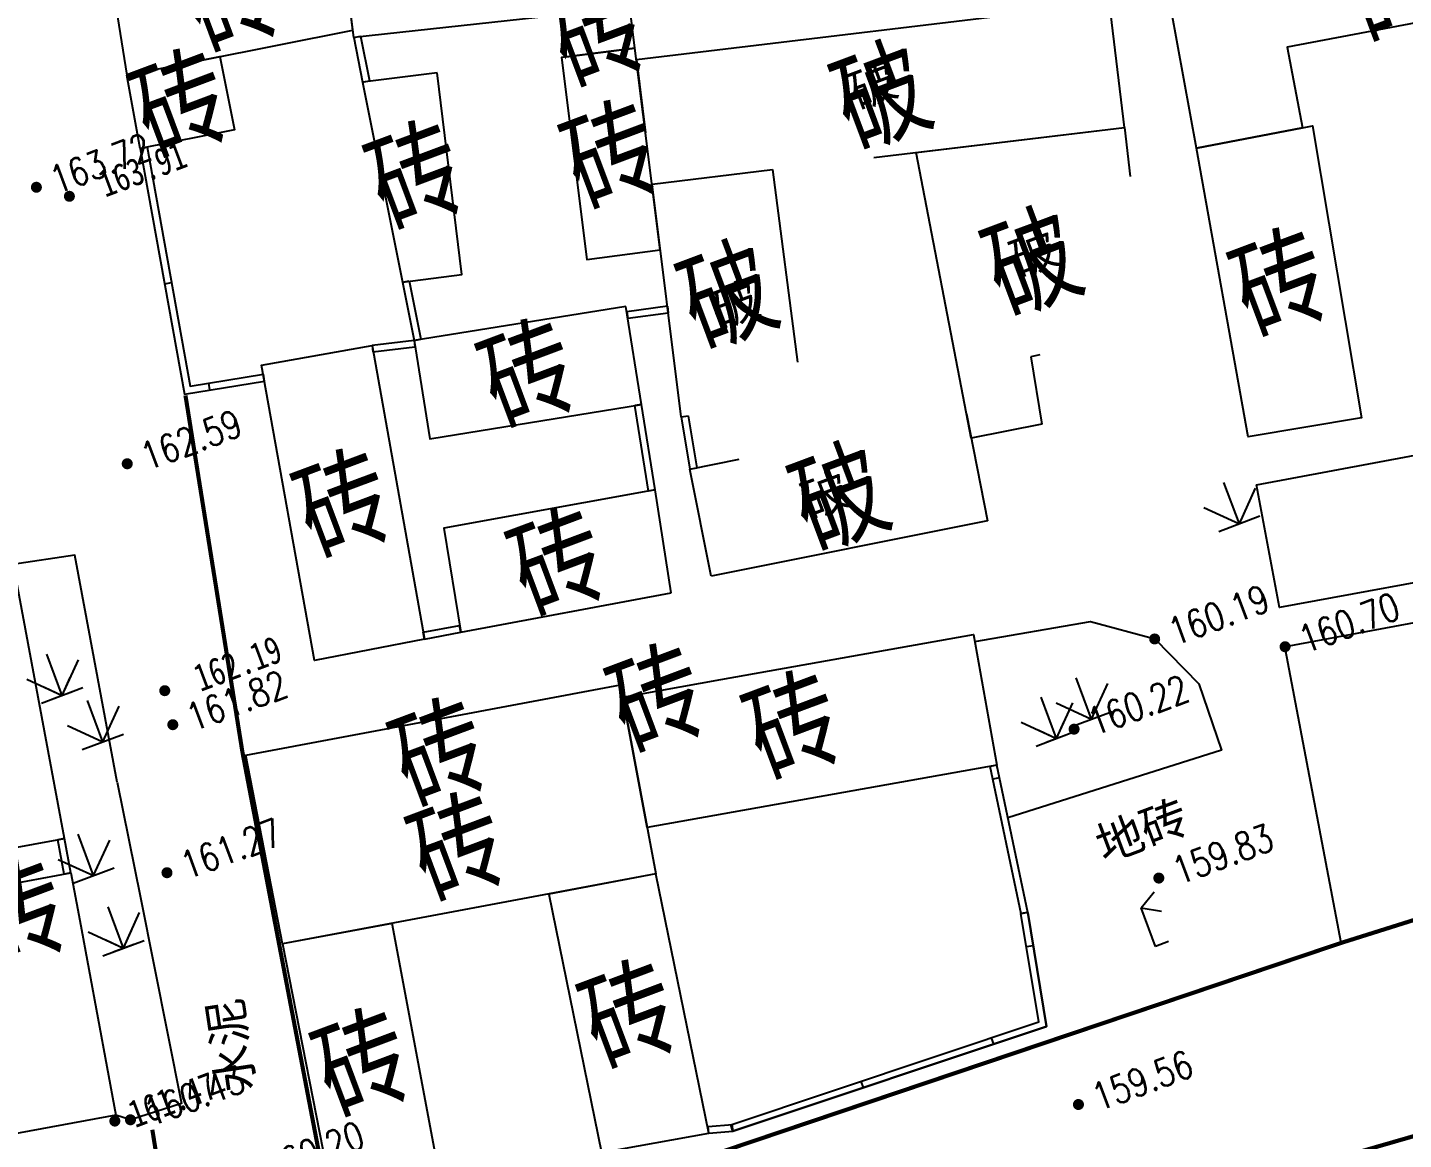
# Model space of a CAD drawing. Header units: millimetres. Extents: x -1471591 to 944464, y -468930 to 547002.
# Drawn here: x 164850 to 214887, y -70184 to -29768 of the extents above; entities that cross this region are included whole.
import ezdxf
from ezdxf.enums import TextEntityAlignment as Align

# ---------------------------------------------------------------- set-up
doc = ezdxf.new("R2010")
doc.units = ezdxf.units.MM
doc.header["$LTSCALE"] = 10
doc.linetypes.add('X5', pattern=[3, 2, -1])
for name, color, linetype in [('DLSS', 252, 'Continuous'), ('DMTZ', 252, 'Continuous'), ('GCD', 252, 'Continuous'), ('JMD', 252, 'Continuous'), ('value', 7, 'Continuous'), ('ZBTZ', 252, 'Continuous')]:
    doc.layers.add(name, color=color, linetype=linetype)
doc.styles.get("Standard").update_dxf_attribs({"font": 'simplex.shx', "width": 0.8, "bigfont": 'hztxt.shx'})
doc.styles.add('宋体', font='', dxfattribs={"height": 1.25, "bigfont": 'hztxt.shx'})
doc.styles.add('细等线体', font='', dxfattribs={"width": 0.8, "height": 1.25})
doc.styles.get('宋体').set_extended_font_data('SimSun')
doc.styles.get('细等线体').set_extended_font_data('FZXiDengXian-Z06S')
doc.linetypes.add('10422', pattern='A,2,[150,AAA.SHX,S=1,R=0,X=0,Y=1],2,[177,AAA.SHX,S=1,R=0,X=0,Y=0.8],1e-09', length=4)
doc.linetypes.add('1161', pattern='A,0,[149,AAA.SHX,S=0.15,R=0,X=0,Y=0],-1.6', length=1.6)

# ---------------------------------------------------------------- blocks, each defined once
blk = doc.blocks.new('gc124')
for p, q in [((0, 0), (0, 1.6)), ((-1, 1), (0, 0)), ((0, 0), (1, 1)), ((-0.8, 0), (0.8, 0))]:
    blk.add_line(p, q)
blk = doc.blocks.new('gc052')
for p, q in [((0, 3), (1.3, 3.75)), ((0, 3), (1.3, 2.25)), ((0, 0), (0, 3)), ((1, 0), (0, 0))]:
    blk.add_line(p, q)
blk = doc.blocks.new('GC200')
at = {"layer": 'GCD', "const_width": 0.2, "flags": 128}
blk.add_lwpolyline([(-0.1, 0, 1), (0.1, 0, 1)], format="xyb", close=True, dxfattribs=at)
blk = doc.blocks.new('地形')
at = {"layer": 'DLSS', "linetype": 'Continuous', "lineweight": 15, "const_width": 0.15, "elevation": 152.25, "flags": 128}
for points in [[(-277.928, 22.094), (-280.531, 9.226)], [(-281.154, 5.578), (-280.531, 9.226)], [(-282.647, -11.722), (-283.28, -10.625), (-283.4, -7.57), (-281.154, 5.578)], [(-180.428, -1.516), (-182.559, -5.833), (-189.492, -13.864), (-198.179, -15.634), (-202.688, -15.824), (-219.134, -13.794), (-228.957, -12.153), (-245.536, -11.27), (-270.185, -10.457), (-279.057, -11.022), (-282.306, -11.521), (-282.701, -11.629)], [(-288.409, -2.48), (-289.283, -6.83), (-290.619, -13.285), (-290.549, -13.544), (-291.09, -15.014)], [(-174.891, -5.879), (-178.227, -12.344), (-180.057, -15.053), (-185.806, -19.674), (-189.264, -21.405), (-189.264, -21.405), (-192.855, -22.516), (-198.94, -23.283), (-209.392, -22.574), (-235.23, -19.57), (-257.42, -17.852), (-271.361, -17.336), (-283.778, -19.454), (-291.946, -23.543), (-303.663, -34.732), (-312.661, -55.513)]]:
    blk.add_lwpolyline(points, dxfattribs=at)
at = {"layer": 'DLSS', "linetype": 'Continuous', "const_width": 0.075, "elevation": 152.25, "flags": 128}
for points in [[(-277.928, 22.094), (-280.531, 9.226)], [(-288.409, -2.48), (-289.283, -6.83), (-290.619, -13.285), (-290.549, -13.544), (-291.09, -15.014)], [(-174.891, -5.879), (-178.227, -12.344), (-180.057, -15.053), (-185.806, -19.674), (-189.264, -21.405), (-189.264, -21.405), (-192.855, -22.516), (-198.94, -23.283), (-209.392, -22.574), (-235.23, -19.57), (-257.42, -17.852), (-271.361, -17.336), (-283.778, -19.454), (-291.946, -23.543), (-303.663, -34.732), (-312.661, -55.513)]]:
    blk.add_lwpolyline(points, dxfattribs=at)
at = {"layer": 'DLSS', "linetype": 'Continuous', "const_width": 0.075, "elevation": 152.25}
for points in [[(-281.154, 5.578), (-280.531, 9.226)], [(-282.647, -11.722), (-283.28, -10.625), (-283.4, -7.57), (-281.154, 5.578)], [(-180.428, -1.516), (-182.559, -5.833), (-189.492, -13.864), (-198.179, -15.634), (-202.688, -15.824), (-219.134, -13.794), (-228.957, -12.153), (-245.536, -11.27), (-270.185, -10.457), (-279.057, -11.022), (-282.306, -11.521), (-282.701, -11.629)]]:
    blk.add_lwpolyline(points, dxfattribs=at)
at = {"layer": 'DMTZ', "linetype": '10422', "elevation": 152.25, "flags": 128}
blk.add_lwpolyline([(-231.017, -2.706), (-243.678, -0.473)], dxfattribs=at)
at = {"layer": 'JMD', "linetype": 'Continuous'}
for p, q in [((-267.639, 32.13, 152.25), (-267.392, 32.09, 152.25)), ((-276.32, 31.076, 152.25), (-276.074, 31.031, 152.25)), ((-267.904, 30.502, 152.25), (-267.657, 30.461, 152.25)), ((-277.213, 26.156, 152.25), (-276.967, 26.112, 152.25)), ((-277.213, 26.156, 152.25), (-276.967, 26.112, 152.25)), ((-269.096, 23.181, 152.25), (-268.85, 23.141, 152.25)), ((-277.026, 21.971, 152.25), (-276.977, 22.216, 152.25)), ((-277.026, 21.971, 152.25), (-276.977, 22.216, 152.25)), ((-275.053, 21.577, 152.25), (-275.004, 21.822, 152.25)), ((-270.936, 21.415, 152.25), (-270.994, 21.182, 152.25)), ((-269.444, 21.047, 152.25), (-269.502, 20.814, 152.25)), ((-269.444, 21.047, 152.25), (-269.197, 21.007, 152.25)), ((-261.83, 19.317, 152.25), (-261.885, 19.073, 152.25)), ((-260.378, 18.992, 152.25), (-260.433, 18.748, 152.25)), ((-262.506, 15.974, 152.25), (-262.75, 16.024, 152.25)), ((-261.314, 15.048, 152.25), (-261.069, 15, 152.25)), ((-261.685, 13.158, 152.25), (-261.439, 13.11, 152.25)), ((-263.136, 12.892, 152.25), (-263.38, 12.942, 152.25)), ((-272.888, 10.755, 152.25), (-272.844, 11.001, 152.25)), ((-271.571, 10.524, 152.25), (-271.528, 10.771, 152.25)), ((-287.693, 8.553, 152.25), (-287.94, 8.596, 152.25)), ((-287.913, 7.304, 152.25), (-288.159, 7.347, 152.25)), ((-254.997, -0.828, 152.25), (-255.244, -0.79, 152.25)), ((-255.069, -1.296, 152.25), (-255.316, -1.258, 152.25)), ((-255.069, -1.296, 152.25), (-255.316, -1.258, 152.25)), ((-255.826, -6.238, 152.25), (-256.073, -6.2, 152.25)), ((-255.826, -6.238, 152.25), (-256.071, -6.19, 152.25)), ((-256.062, -7.447, 152.25), (-256.308, -7.398, 152.25)), ((-256.062, -7.447, 152.25), (-256.308, -7.398, 152.25)), ((-269.504, -9.69, 152.25), (-269.435, -9.45, 152.25)), ((-268.654, -9.932, 152.25), (-268.645, -9.682, 152.25)), ((-268.654, -9.932, 152.25), (-268.585, -9.692, 152.25)), ((-263.657, -10.112, 152.25), (-263.648, -9.862, 152.25)), ((-263.657, -10.112, 152.25), (-263.648, -9.862, 152.25)), ((-258.66, -10.291, 152.25), (-258.651, -10.042, 152.25)), ((-258.66, -10.291, 152.25), (-258.651, -10.042, 152.25))]:
    blk.add_line(p, q, dxfattribs=at)
at = {"layer": 'JMD', "linetype": 'Continuous', "flags": 128}
for points, elevation in [([(-267.576, 32.395), (-266.631, 36.362), (-275.041, 37.74), (-275.844, 33.75)], 317.018), ([(-266.631, 36.362), (-256.847, 33.871), (-257.851, 29.639), (-267.639, 32.13)], 317.018), ([(-276.32, 31.076), (-275.844, 33.75), (-272.439, 33.192), (-272.878, 30.512)], 315.676), ([(-265.246, 29.869), (-267.904, 30.502), (-269.096, 23.181), (-266.971, 22.685)], 152.25), ([(-258.196, 28.185), (-257.851, 29.639), (-260.298, 30.261), (-260.654, 28.77)], 152.25), ([(-258.196, 28.185), (-260.813, 28.808), (-262.528, 21.609), (-259.902, 20.997)], 152.25), ([(-238.982, 25.205), (-223.235, 22.623), (-224.555, 15.499), (-224.662, 14.92), (-228.454, 15.516), (-227.94, 18.524), (-235.967, 19.907), (-236.468, 16.97), (-240.34, 17.63)], 314.437), ([(-272.888, 10.755), (-276.912, 11.426), (-274.949, 22.15), (-270.936, 21.415)], 314.65), ([(-261.796, 19.514), (-269.444, 21.047), (-270.153, 17.506), (-262.506, 15.974)], 316.068), ([(-287.693, 8.553), (-286.008, 18.129), (-299.275, 20.508), (-300.968, 10.933)], 313.78), ([(-240.34, 17.63), (-236.468, 16.97), (-236.11, 16.909), (-238.165, 6.346), (-242.259, 7.143)], 314.437), ([(-263.903, 9.182), (-263.136, 12.892), (-270.815, 14.285), (-271.571, 10.524)], 313.688), ([(-242.586, 5.405), (-226.933, 2.665), (-227.771, -1.853), (-243.365, 0.936)], 152.25), ([(-283.161, -7.192), (-279.247, -7.908), (-277.608, 1.485), (-281.607, 2.183), (-283.161, -7.192)], 312.372), ([(-273.402, -8.977), (-269.504, -9.69), (-267.999, -0.191), (-271.901, 0.49)], 313.124)]:
    blk.add_lwpolyline(points, close=True, dxfattribs=dict(at, elevation=elevation))
for points, elevation in [([(-267.639, 32.13), (-267.904, 30.502)], 317.018), ([(-267.392, 32.09), (-267.657, 30.461)], 317.018), ([(-276.32, 31.076), (-277.94, 22.153), (-275.053, 21.577)], 315.676), ([(-276.074, 31.031), (-277.65, 22.35), (-275.004, 21.822)], 315.676), ([(-269.096, 23.181), (-269.444, 21.047)], 152.25), ([(-268.85, 23.141), (-269.197, 21.007)], 152.25), ([(-269.502, 20.814), (-270.994, 21.182)], 152.25), ([(-269.444, 21.047), (-270.936, 21.415)], 152.25), ([(-260.433, 18.748), (-261.885, 19.073)], 314.392), ([(-260.378, 18.992), (-261.83, 19.317)], 314.392), ([(-263.38, 12.942), (-262.75, 16.024)], 313.688), ([(-263.136, 12.892), (-262.506, 15.974)], 313.688), ([(-261.314, 15.048), (-261.685, 13.158)], 314.036), ([(-261.069, 15), (-261.439, 13.11)], 314.036), ([(-272.888, 10.755), (-271.571, 10.524)], 314.65), ([(-272.844, 11.001), (-271.528, 10.771)], 314.65), ([(-281.041, 5.578), (-280.457, 9.086), (-266.797, 6.703), (-266.99, 5.592)], 313.124), ([(-288.159, 7.347), (-287.94, 8.596)], 152.25), ([(-287.913, 7.304), (-287.693, 8.553)], 152.25), ([(-292.54, 5.567), (-292.098, 8.043), (-287.913, 7.304), (-288.218, 5.571)], 152.25), ([(-266.99, 5.592), (-266.876, 6.249), (-263.309, 5.596)], 315.01), ([(-288.218, 5.571), (-289.467, -1.524), (-302.752, 0.843), (-301.918, 5.558)], 152.25), ([(-266.99, 5.592), (-267.999, -0.191), (-281.607, 2.183), (-281.041, 5.578)], 313.124), ([(-263.309, 5.596), (-254.129, 3.915), (-254.997, -0.828), (-267.704, 1.499), (-266.99, 5.592)], 315.01), ([(-256.073, -6.2), (-255.244, -0.79)], 152.25), ([(-255.826, -6.238), (-254.997, -0.828)], 152.25), ([(-268.654, -9.932), (-256.635, -10.364), (-255.826, -6.238)], 152.25), ([(-268.645, -9.682), (-256.839, -10.107), (-256.071, -6.19)], 152.25), ([(-269.435, -9.45), (-268.585, -9.692)], 313.124), ([(-269.504, -9.69), (-268.654, -9.932)], 313.124)]:
    blk.add_lwpolyline(points, dxfattribs=dict(at, elevation=elevation))
at = {"layer": 'JMD', "linetype": 'X5', "flags": 128}
for points, elevation in [([(-241.46, 23.673), (-258.295, 27.77), (-259.345, 23.344), (-242.536, 19.252)], 152.25), ([(-261.314, 15.048), (-259.345, 23.344), (-255.057, 22.3), (-256.986, 14.038)], 314.036), ([(-251.565, 11.514), (-252.207, 7.602), (-262.321, 9.245), (-261.685, 13.158)], 314.184)]:
    blk.add_lwpolyline(points, close=True, dxfattribs=dict(at, elevation=elevation))
at = {"layer": 'JMD', "linetype": 'X5', "elevation": 313.926, "flags": 128}
blk.add_lwpolyline([(-251.71, 10.629), (-251.565, 11.514), (-249.945, 21.056), (-242.536, 19.252), (-244.325, 11.938), (-248.1, 12.805), (-248.169, 12.567), (-248.647, 12.64), (-249.129, 10.21), (-251.71, 10.629)], dxfattribs=at)
at = {"layer": 'value', "linetype": 'Continuous', "elevation": 152.25, "flags": 128}
blk.add_lwpolyline([(-255.826, -6.238), (-256.635, -10.364), (-268.654, -9.932)], dxfattribs=at)
at = {"layer": 'ZBTZ', "linetype": '1161', "elevation": 152.25}
for points in [[(-285.178, 9.795), (-283.732, 18.065), (-285.976, 18.546)], [(-285.178, 9.795), (-285.86, 5.574)], [(-285.86, 5.574), (-287.08, -1.964), (-289.028, -1.863), (-289.467, -1.524)]]:
    blk.add_lwpolyline(points, dxfattribs=at)
at = {"layer": 'ZBTZ', "linetype": '1161', "elevation": 152.25, "flags": 128}
for points in [[(-254.175, 3.664), (-249.978, 2.868), (-248.02, 1.453), (-247.085, -0.643), (-247.164, -3.181), (-255.294, -2.765)], [(-245.536, -11.27), (-243.702, -0.589), (-243.678, -0.541)]]:
    blk.add_lwpolyline(points, dxfattribs=at)
at = {"layer": 'DLSS', "linetype": 'Continuous', "xscale": 0.5, "yscale": 0.5, "zscale": 0.5}
blk.add_blockref('gc052', (-251.903, -9.025, 152.25), dxfattribs=at)
at = {"layer": 'GCD'}
ref = blk.add_blockref('GC200', (-280.354, 31.081, 315.971), dxfattribs=at)
ref.add_attrib('height', '163.72', dxfattribs={"height": 1, "width": 0.8}).set_placement((-279.754, 31.081, 315.971), align=Align.MIDDLE_LEFT)
at = {"layer": 'GCD', "linetype": 'Continuous'}
ref = blk.add_blockref('GC200', (-279.345, 30.353, 316.162), dxfattribs=at)
ref.add_attrib('height', '163.91', dxfattribs={"linetype": 'Continuous', "height": 1, "style": '宋体', "width": 0.8}).set_placement((-278.145, 30.353, 316.162), align=Align.MIDDLE_LEFT)
at = {"layer": 'GCD'}
ref = blk.add_blockref('GC200', (-280.781, 20.511, 314.838), dxfattribs=at)
ref.add_attrib('height', '162.59', dxfattribs={"height": 1, "width": 0.8}).set_placement((-280.181, 20.511, 314.838), align=Align.MIDDLE_LEFT)
at = {"layer": 'GCD', "linetype": 'Continuous'}
ref = blk.add_blockref('GC200', (-282.394, 12.308, 314.438), dxfattribs=at)
ref.add_attrib('height', '162.19', dxfattribs={"linetype": 'Continuous', "height": 1, "style": '宋体', "width": 0.8}).set_placement((-281.194, 12.308, 314.438), align=Align.MIDDLE_LEFT)
at = {"layer": 'GCD'}
ref = blk.add_blockref('GC200', (-282.553, 11.048, 314.071), dxfattribs=at)
ref.add_attrib('height', '161.82', dxfattribs={"height": 1, "width": 0.8}).set_placement((-281.953, 11.048, 314.071), align=Align.MIDDLE_LEFT)
ref = blk.add_blockref('GC200', (-284.636, 6.083, 313.515), dxfattribs=at)
ref.add_attrib('height', '161.27', dxfattribs={"height": 1, "width": 0.8}).set_placement((-284.036, 6.083, 313.515), align=Align.MIDDLE_LEFT)
ref = blk.add_blockref('GC200', (-248.02, 1.453, 312.442), dxfattribs=at)
ref.add_attrib('height', '160.19', dxfattribs={"height": 1, "width": 0.8}).set_placement((-247.42, 1.453, 312.442), align=Align.MIDDLE_LEFT)
ref = blk.add_blockref('GC200', (-243.678, -0.473, 312.954), dxfattribs=at)
ref.add_attrib('height', '160.70', dxfattribs={"height": 1, "width": 0.8}).set_placement((-243.078, -0.473, 312.954), align=Align.MIDDLE_LEFT)
ref = blk.add_blockref('GC200', (-251.913, -0.59, 312.47), dxfattribs=at)
ref.add_attrib('height', '160.22', dxfattribs={"height": 1, "width": 0.8}).set_placement((-251.313, -0.59, 312.47), align=Align.MIDDLE_LEFT)
at = {"layer": 'GCD', "linetype": 'Continuous'}
ref = blk.add_blockref('GC200', (-289.576, -1.707, 313.722), dxfattribs=at)
ref.add_attrib('height', '161.47', dxfattribs={"linetype": 'Continuous', "height": 1, "style": '宋体', "width": 0.8}).set_placement((-288.976, -1.707, 313.722), align=Align.MIDDLE_LEFT)
at = {"layer": 'GCD'}
ref = blk.add_blockref('GC200', (-289.028, -1.863, 312.681), dxfattribs=at)
ref.add_attrib('height', '160.43', dxfattribs={"height": 1, "width": 0.8}).set_placement((-288.428, -1.863, 312.681), align=Align.MIDDLE_LEFT)
ref = blk.add_blockref('GC200', (-285.677, -5.28, 312.453), dxfattribs=at)
ref.add_attrib('height', '160.20', dxfattribs={"height": 1, "width": 0.8}).set_placement((-285.077, -5.28, 312.453), align=Align.MIDDLE_LEFT)
ref = blk.add_blockref('GC200', (-250.924, -6.739, 312.077), dxfattribs=at)
ref.add_attrib('height', '159.83', dxfattribs={"height": 1, "width": 0.8}).set_placement((-250.324, -6.739, 312.077), align=Align.MIDDLE_LEFT)
ref = blk.add_blockref('GC200', (-256.546, -13.423, 311.81), dxfattribs=at)
ref.add_attrib('height', '159.56', dxfattribs={"height": 1, "width": 0.8}).set_placement((-255.946, -13.423, 311.81), align=Align.MIDDLE_LEFT)
at = {"layer": 'ZBTZ', "color": 3, "linetype": 'Continuous'}
for p in [(-285.945, 13.455, 152.25), (-285.151, 11.359, 152.25), (-287.169, 6.923, 152.25), (-287.079, 4.073, 152.25), (-243.667, 4.299, 152.25), (-251.189, -0.469, 152.25), (-252.626, -0.681, 152.25)]:
    blk.add_blockref('gc124', p, dxfattribs=at)
at = {"layer": 'ZBTZ', "linetype": 'Continuous', "xscale": 0.5, "yscale": 0.5, "zscale": 0.5}
blk.add_blockref('gc124', (-285.945, 13.455, 152.25), dxfattribs=at)
at = {"layer": 'ZBTZ', "linetype": 'Continuous', "xscale": 0.5, "yscale": 0.5}
for p in [(-287.079, 4.073, 152.25), (-252.626, -0.681, 152.25)]:
    blk.add_blockref('gc124', p, dxfattribs=at)
at = {"layer": 'DLSS', "linetype": 'Continuous', "style": '宋体'}
blk.add_text('水泥', height=1.25, rotation=78.0348, dxfattribs=at).set_placement((-284.691, -0.611, 152.25), align=Align.MIDDLE)
blk.add_text('地砖', height=1.25, dxfattribs=at).set_placement((-250.897, -4.89, 152.25), align=Align.MIDDLE)
at = {"layer": 'JMD', "linetype": 'Continuous', "style": '细等线体', "width": 0.8}
for s, p in [('砖', (-271.271, 35.067, 317.018)), ('砖', (-274.37, 32.13, 315.676)), ('砖', (-259.255, 29.215, 152.25)), ('砖', (-267.278, 26.694, 152.25)), ('砖', (-260.361, 24.898, 152.25)), ('破', (-250.409, 23.51, 152.25)), ('砖', (-231.671, 20.663, 314.437)), ('破', (-258.179, 18.678, 314.036)), ('砖', (-265.975, 18.51, 316.068)), ('砖', (-273.923, 16.437, 314.65)), ('破', (-247.387, 15.926, 313.926)), ('砖', (-267.364, 11.723, 313.688)), ('砖', (-239.21, 12.031, 314.437)), ('破', (-256.944, 10.38, 314.184)), ('砖', (-290.192, 6.621, 152.25)), ('砖', (-273.821, 6.74, 313.124)), ('砖', (-265.725, 5.812, 315.01)), ('砖', (-274.409, 3.291, 313.124)), ('砖', (-261.426, 3.155, 315.01)), ('砖', (-280.402, -2.843, 312.372)), ('砖', (-270.7, -4.593, 313.124))]:
    blk.add_text(s, height=3, dxfattribs=at).set_placement(p, align=Align.MIDDLE)
at = {"layer": 'JMD', "linetype": 'Continuous', "style": '宋体'}
for p in [(-250.576, 23.904, 152.25), (-258.051, 18.207, 152.25), (-247.23, 16.148, 152.25), (-257.405, 10.583, 152.25)]:
    blk.add_text('破', height=1.25, dxfattribs=at).set_placement(p, align=Align.MIDDLE)

msp = doc.modelspace()

# ---------------------------------------------------------------- block references
at = {"xscale": 1000, "yscale": 1000, "zscale": 1000, "rotation": 20.51376453450802}
msp.add_blockref('地形', (438640.4, 33561.1, -152250), dxfattribs=at)

doc.saveas('drawing.dxf')
